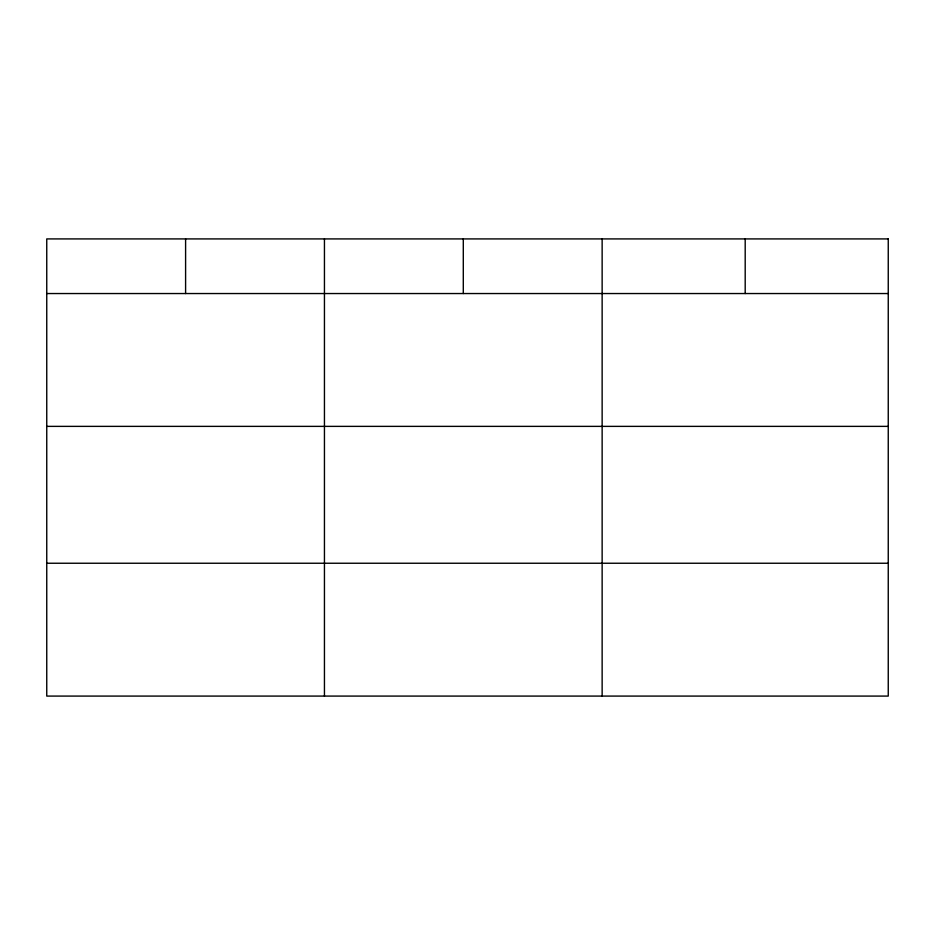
<?xml version="1.0" encoding="UTF-8"?>
<svg xmlns="http://www.w3.org/2000/svg" width="935" height="935" viewBox="0 0 935 935"><rect width="100%" height="100%" fill="white"/><g stroke="black" fill="none" stroke-linecap="round" stroke-linejoin="round"><path stroke-width="1.4" d="M46.75 293.543L888.25 293.543M46.75 426.372L888.25 426.372M46.75 563.244L888.25 563.244M745.195 238.916L745.195 293.543M602.14 238.916L602.14 696.084M463.292 238.916L463.292 293.543M324.445 238.916L324.445 696.084M185.597 238.916L185.597 293.543M888.25 238.916L46.75 238.916L46.75 696.084L888.25 696.084L888.25 238.916"/></g></svg>
